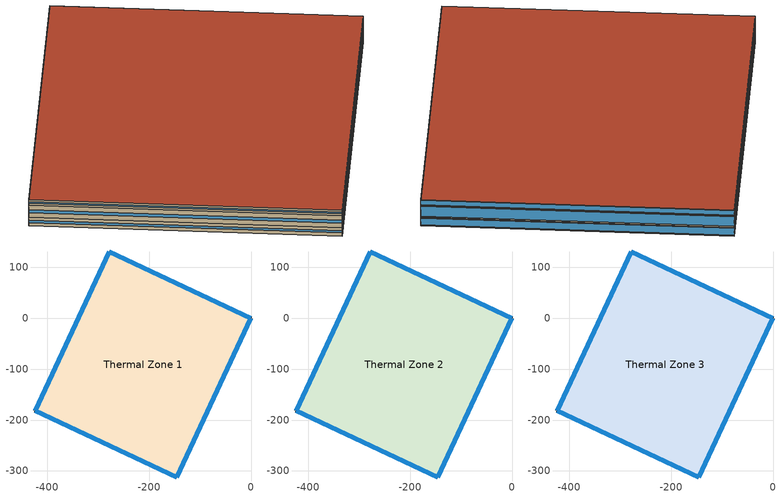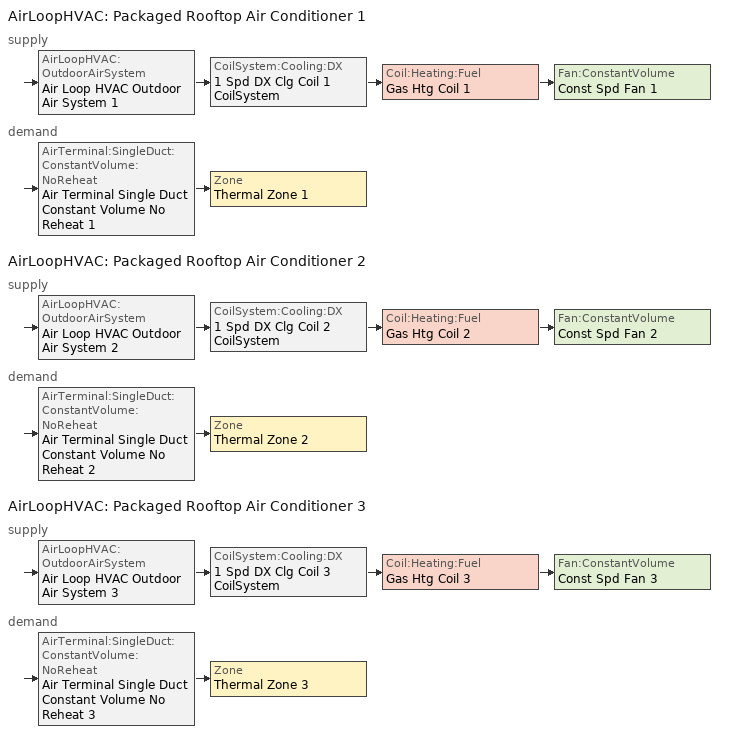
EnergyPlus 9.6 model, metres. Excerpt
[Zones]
Thermal Zone 1
 floor ground (ExtSlabCarpet): 0,0 -145.44,-311.9 -423.88,-182.06 -278.44,129.84 z0
 wall outside (Ext Wall): -423.88,-182.06 -145.44,-311.9 0,0 -278.44,129.84 -423.88,-182.06 z0:9.9
 window (Ext Window): -423.87,-182.06 -145.45,-311.89 z3.61:6.29; -0.01,0 -278.43,129.83 z0.99:8.91; -145.44,-311.89 0,-0.01 z3.32:6.58; -278.44,129.83 -423.87,-182.05 z3.56:6.34
Thermal Zone 2
 floor to Thermal Zone 1 (Interior Floor): 0,0 -145.44,-311.9 -423.88,-182.06 -278.44,129.84 z9.9
 wall outside (Ext Wall): -423.88,-182.06 -145.44,-311.9 0,0 -278.44,129.84 -423.88,-182.06 z9.9:23.92
 window (Ext Window): -423.87,-182.06 -145.45,-311.89 z15.02:18.8; -0.01,0 -278.43,129.83 z11.3:22.52; -145.44,-311.89 0,-0.01 z14.6:19.22; -278.44,129.83 -423.87,-182.05 z14.95:18.87
Thermal Zone 3
 floor to Thermal Zone 2 (Interior Floor): 0,0 -145.44,-311.9 -423.88,-182.06 -278.44,129.84 z23.92
 wall outside (Ext Wall): -423.88,-182.06 -145.44,-311.9 0,0 -278.44,129.84 -423.88,-182.06 z23.92:30.23
 window (Ext Window): -423.87,-182.06 -145.45,-311.89 z26.22:27.93; -0.01,0 -278.43,129.83 z24.55:29.6; -145.44,-311.89 0,-0.01 z26.03:28.12; -278.44,129.83 -423.87,-182.05 z26.19:27.96
 roof outside (Ext Roof): -278.44,129.84 -423.88,-182.06 -145.44,-311.9 0,0 z30.23
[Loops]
AirLoopHVAC 'Packaged Rooftop Air Conditioner 1'
 supply: AirLoopHVAC:OutdoorAirSystem 'Air Loop HVAC Outdoor Air System 1' > CoilSystem:Cooling:DX '1 Spd DX Clg Coil 1 CoilSystem' > Coil:Heating:Fuel 'Gas Htg Coil 1' > Fan:ConstantVolume 'Const Spd Fan 1'
 demand: AirTerminal:SingleDuct:ConstantVolume:NoReheat 'Air Terminal Single Duct Constant Volume No Reheat 1' > Zone 'Thermal Zone 1'
AirLoopHVAC 'Packaged Rooftop Air Conditioner 2'
 supply: AirLoopHVAC:OutdoorAirSystem 'Air Loop HVAC Outdoor Air System 2' > CoilSystem:Cooling:DX '1 Spd DX Clg Coil 2 CoilSystem' > Coil:Heating:Fuel 'Gas Htg Coil 2' > Fan:ConstantVolume 'Const Spd Fan 2'
 demand: AirTerminal:SingleDuct:ConstantVolume:NoReheat 'Air Terminal Single Duct Constant Volume No Reheat 2' > Zone 'Thermal Zone 2'
AirLoopHVAC 'Packaged Rooftop Air Conditioner 3'
 supply: AirLoopHVAC:OutdoorAirSystem 'Air Loop HVAC Outdoor Air System 3' > CoilSystem:Cooling:DX '1 Spd DX Clg Coil 3 CoilSystem' > Coil:Heating:Fuel 'Gas Htg Coil 3' > Fan:ConstantVolume 'Const Spd Fan 3'
 demand: AirTerminal:SingleDuct:ConstantVolume:NoReheat 'Air Terminal Single Duct Constant Volume No Reheat 3' > Zone 'Thermal Zone 3'
[Building]
Building 1: North Axis {deg}=-0
[Site:Location]
Washington Dc Dulles IntL Ar: Latitude {deg}=38.98; Longitude {deg}=-77.47; Time Zone {hr}=-5; Elevation {m}=82
[SizingPeriod:DesignDay] Month=7; Day of Month=21; Day Type=SummerDesignDay; Daily Dry-Bulb Temperature Range {deltaC}=14.4; Dry-Bulb Temperature Range Modifier Type=DefaultMultipliers; Barometric Pressure {Pa}=86790; Wind Speed {m/s}=5; Wind Direction {deg}=340; Rain Indicator=No; Snow Indicator=No; Daylight Saving Time Indicator=No; Solar Model Indicator=ASHRAETau; ASHRAE Clear Sky Optical Depth for Beam Irradiance (taub)=0.339; ASHRAE Clear Sky Optical Depth for Diffuse Irradiance (taud)=2.366; Begin Environment Reset Mode=FullResetAtBeginEnvironment
Name | Maximum Dry-Bulb Temperature {C} | Humidity Condition Type | Wetbulb or DewPoint at Maximum Dry-Bulb {C} | Enthalpy at Maximum Dry-Bulb {J/kg}
SALT-LAKE-CITY-IAP Ann Clg .4% Condns DB=>MWB | 36.5 | Wetbulb | 17.1
SALT-LAKE-CITY-IAP Ann Clg .4% Condns DP=>MDB | 22.5 | Dewpoint | 15.6
SALT-LAKE-CITY-IAP Ann Clg .4% Condns Enth=>MDB | 30.8 | Enthalpy |  | 59300
SALT-LAKE-CITY-IAP Ann Clg .4% Condns WB=>MDB | 31.2 | Wetbulb | 19
[Material] Thermal Absorptance=0.9
Name | Roughness | Thickness m | Conductivity W/m-K | Density kg/m3 | Specific Heat J/kg-K | Solar Absorptance | Visible Absorptance
wall concrete | MediumRough | 0.398 | 0.5 | 2243 | 837 | 0.65 | 0.65
roof concrete | MediumRough | 0.401 | 0.5 | 2243 | 837 | 0.65 | 0.65
Wall Insulation [37] | MediumRough | 0.0681 | 0.0432 | 91 | 837 | 0.5 | 0.5
Roof Insulation [25] | MediumRough | 0.263 | 0.049 | 265 | 836.8 | 0.7 | 0.7
F16 Acoustic tile | MediumSmooth | 0.0191 | 0.06 | 368 | 590 | 0.3 | 0.3
M11 100mm lightweight concrete | MediumRough | 0.1016 | 0.53 | 1280 | 840 | 0.5 | 0.5
MAT-CC05 4 HW CONCRETE | Rough | 0.1016 | 1.311 | 2240 | 836.8 | 0.85 | 0.85
[Material:AirGap]
F05 Ceiling air space resistance: Thermal Resistance m2-K/W=0.18
[Material:NoMass]
CP02 CARPET PAD: Roughness=Smooth; Thermal Resistance m2-K/W=0.1; Thermal Absorptance=0.9; Solar Absorptance=0.8; Visible Absorptance=0.8
[WindowMaterial:SimpleGlazingSystem]
Window Material Simple Glazing System: U-Factor W/m2-K=1.51; Solar Heat Gain Coefficient=0.25
[Construction]
Ext Roof: roof concrete, Roof Insulation [25]
Ext Wall: wall concrete, Wall Insulation [37]
Ext Window: Window Material Simple Glazing System
ExtSlabCarpet: MAT-CC05 4 HW CONCRETE, CP02 CARPET PAD
Interior Floor: F16 Acoustic tile, F05 Ceiling air space resistance, M11 100mm lightweight concrete
[Zone]
Thermal Zone 1: 205, 0, 0, 0, , 1, , , , , , Yes
Thermal Zone 2: 205, 0, 0, 9.9, , 1, , , , , , Yes
Thermal Zone 3: 205, 0, 0, 23.92, , 1, , , , , , Yes
[Controller:MechanicalVentilation] Availability Schedule=Always On Discrete; Demand Controlled Ventilation=No; System Outdoor Air Method=ZoneSum
Name | Zone or ZoneList Name 1 | Design Specification Outdoor Air Object Name 1
Controller Mechanical Ventilation 1 | Thermal Zone 1 | Ventilation 1
Controller Mechanical Ventilation 2 | Thermal Zone 2 | Ventilation 2
Controller Mechanical Ventilation 3 | Thermal Zone 3 | Ventilation 3
[AirLoopHVAC] Design Supply Air Flow Rate m3/s=AutoSize; Design Return Air Flow Fraction of Supply Air Flow=1
Packaged Rooftop Air Conditioner 1; Packaged Rooftop Air Conditioner 2; Packaged Rooftop Air Conditioner 3
[Sizing:System] Type of Load to Size On=Sensible; Design Outdoor Air Flow Rate m3/s=Autosize; Central Heating Maximum System Air Flow Ratio=0.3; Preheat Design Temperature C=7; Preheat Design Humidity Ratio kgWater/kgDryAir=0.008; Precool Design Temperature C=12.8; Precool Design Humidity Ratio kgWater/kgDryAir=0.008; Type of Zone Sum to Use=NonCoincident; 100% Outdoor Air in Cooling=Yes; 100% Outdoor Air in Heating=Yes; Central Cooling Design Supply Air Humidity Ratio kgWater/kgDryAir=0.0085; Central Heating Design Supply Air Humidity Ratio kgWater/kgDryAir=0.008; Cooling Supply Air Flow Rate Method=DesignDay; Cooling Supply Air Flow Rate m3/s=0; Cooling Supply Air Flow Rate Per Floor Area m3/s-m2=0.00996765; Cooling Fraction of Autosized Cooling Supply Air Flow Rate=1; Cooling Supply Air Flow Rate Per Unit Cooling Capacity m3/s-W=3.94755e-05; Heating Supply Air Flow Rate Method=DesignDay; Heating Supply Air Flow Rate m3/s=0; Heating Supply Air Flow Rate Per Floor Area m3/s-m2=0.00996765; Heating Fraction of Autosized Heating Supply Air Flow Rate=1; Heating Fraction of Autosized Cooling Supply Air Flow Rate=1; Heating Supply Air Flow Rate Per Unit Heating Capacity m3/s-W=3.15882e-05; System Outdoor Air Method=ZoneSum; Zone Maximum Outdoor Air Fraction dimensionless=1; Cooling Design Capacity Method=CoolingDesignCapacity; Cooling Design Capacity W=Autosize; Cooling Design Capacity Per Floor Area W/m2=234.7; Fraction of Autosized Cooling Design Capacity=1; Heating Design Capacity Method=HeatingDesignCapacity; Heating Design Capacity W=Autosize; Heating Design Capacity Per Floor Area W/m2=157; Fraction of Autosized Heating Design Capacity=1; Central Cooling Capacity Control Method=OnOff; Occupant Diversity=Autosize
Name | Central Cooling Design Supply Air Temperature C | Central Heating Design Supply Air Temperature C
Packaged Rooftop Air Conditioner 1 | 13.2 | 47.5
Packaged Rooftop Air Conditioner 2 | 18.7 | 41.9
Packaged Rooftop Air Conditioner 3 | 13 | 54.4
[AvailabilityManager:Scheduled] Schedule=Always On Discrete
Packaged Rooftop Air Conditioner 1 Availability Manager; Air Loop HVAC Outdoor Air System 1 Availability Manager; Packaged Rooftop Air Conditioner 2 Availability Manager; Air Loop HVAC Outdoor Air System 2 Availability Manager; Packaged Rooftop Air Conditioner 3 Availability Manager; Air Loop HVAC Outdoor Air System 3 Availability Manager
[Controller:OutdoorAir] Minimum Outdoor Air Flow Rate m3/s=0; Maximum Outdoor Air Flow Rate m3/s=Autosize; Economizer Control Action Type=ModulateFlow; Economizer Maximum Limit Dry-Bulb Temperature C=28; Economizer Maximum Limit Enthalpy J/kg=64000; Economizer Minimum Limit Dry-Bulb Temperature C=-100; Lockout Type=NoLockout; Minimum Limit Type=FixedMinimum; High Humidity Control=No; Control High Indoor Humidity Based on Outdoor Humidity Ratio=Yes; Heat Recovery Bypass Control Type=BypassWhenWithinEconomizerLimits
Name | Economizer Control Type | Mechanical Ventilation Controller
Controller Outdoor Air 1 | DifferentialEnthalpy | Controller Mechanical Ventilation 1
Controller Outdoor Air 2 | DifferentialEnthalpy | Controller Mechanical Ventilation 2
Controller Outdoor Air 3 | DifferentialDryBulb | Controller Mechanical Ventilation 3
[SetpointManager:MixedAir] Control Variable=Temperature
Name | Setpoint Node or NodeList
Node Air Deck Mixed 1 OS Default SPM | Node Air Deck Mixed 1
Node Air Deck Cooling 1 OS Default SPM | Node Air Deck Cooling 1
Node Air Deck Heating 1 OS Default SPM | Node Air Deck Heating 1
Node Air Deck Mixed 2 OS Default SPM | Node Air Deck Mixed 2
Node Air Deck Cooling 2 OS Default SPM | Node Air Deck Cooling 2
Node Air Deck Heating 2 OS Default SPM | Node Air Deck Heating 2
Node Air Deck Mixed 3 OS Default SPM | Node Air Deck Mixed 3
Node Air Deck Cooling 3 OS Default SPM | Node Air Deck Cooling 3
Node Air Deck Heating 3 OS Default SPM | Node Air Deck Heating 3
[CoilSystem:Cooling:DX] Availability Schedule=Always On Discrete hvac_library
Name | Cooling Coil
1 Spd DX Clg Coil 1 CoilSystem | 1 Spd DX Clg Coil 1
1 Spd DX Clg Coil 2 CoilSystem | 1 Spd DX Clg Coil 2
1 Spd DX Clg Coil 3 CoilSystem | 1 Spd DX Clg Coil 3
[Coil:Cooling:DX:SingleSpeed] Availability Schedule=Always On Discrete hvac_library; Gross Rated Total Cooling Capacity W=Autosize; Gross Rated Sensible Heat Ratio=Autosize; Rated Air Flow Rate m3/s=Autosize; Rated Evaporator Fan Power Per Volume Flow Rate W/(m3/s)=773.3; Total Cooling Capacity Function of Temperature Curve=OS:Curve:Biquadratic 1; Total Cooling Capacity Function of Flow Fraction Curve=OS:Curve:Quadratic 1; Energy Input Ratio Function of Temperature Curve=OS:Curve:Biquadratic 2; Energy Input Ratio Function of Flow Fraction Curve=OS:Curve:Quadratic 2; Part Load Fraction Correlation Curve=OS:Curve:Quadratic 3; Minimum Outdoor Dry-Bulb Temperature for Compressor Operation C=-25; Condenser Type=AirCooled; Evaporative Condenser Effectiveness=0; Evaporative Condenser Air Flow Rate m3/s=Autosize; Evaporative Condenser Pump Rated Power Consumption W=Autosize; Crankcase Heater Capacity W=0; Maximum Outdoor Dry-Bulb Temperature for Crankcase Heater Operation C=0; Basin Heater Capacity W/K=0; Basin Heater Setpoint Temperature C=10
Name | Gross Rated Cooling COP W/W
1 Spd DX Clg Coil 1 | 3.61
1 Spd DX Clg Coil 2 | 3.55
1 Spd DX Clg Coil 3 | 4.22
[Coil:Heating:Fuel] Availability Schedule=Always On Discrete hvac_library; Parasitic Electric Load W=0; Parasitic Fuel Load W=0
Name | Fuel Type | Burner Efficiency | Nominal Capacity W
Gas Htg Coil 1 | Coal | 0.84 | 4599
Gas Htg Coil 2 | Coal | 0.82 | 49254
Gas Htg Coil 3 | NaturalGas | 0.72 | Autosize
[Fan:ConstantVolume] Availability Schedule=Always On Discrete; Motor Efficiency=0.9; Motor In Airstream Fraction=1
Name | Fan Total Efficiency | Pressure Rise Pa | Maximum Flow Rate m3/s
Const Spd Fan 1 | 0.62 | 862 | Autosize
Const Spd Fan 2 | 0.85 | 346 | 138.49
Const Spd Fan 3 | 0.87 | 1707 | 89.2
[SetpointManager:Scheduled] Control Variable=Temperature
Name | Schedule | Setpoint Node or NodeList
Setpoint Manager Scheduled Air Duck 1 | Deck_Temperature 1 | Node Air Deck Supply 1
Setpoint Manager Scheduled Air Duck 2 | Deck_Temperature 2 | Node Air Deck Supply 2
Setpoint Manager Scheduled Air Duck 3 | Deck_Temperature 3 | Node Air Deck Supply 3
[ZoneControl:Thermostat] Temperature Difference Between Cutout And Setpoint deltaC=0
Name | Zone or ZoneList | Control Type Schedule | Control 1
Thermal Zone 1 Thermostat | Thermal Zone 1 | Thermal Zone 1 Thermostat Schedule | Thermostat Setpoint Dual Setpoint 1
Thermal Zone 2 Thermostat | Thermal Zone 2 | Thermal Zone 2 Thermostat Schedule | Thermostat Setpoint Dual Setpoint 2
Thermal Zone 3 Thermostat | Thermal Zone 3 | Thermal Zone 3 Thermostat Schedule | Thermostat Setpoint Dual Setpoint 3
[ThermostatSetpoint:DualSetpoint]
Name | Heating Setpoint Temperature Schedule | Cooling Setpoint Temperature Schedule
Thermostat Setpoint Dual Setpoint 1 | HtgSetp 1 | ClgSetp 1
Thermostat Setpoint Dual Setpoint 2 | HtgSetp 2 | ClgSetp 2
Thermostat Setpoint Dual Setpoint 3 | HtgSetp 3 | ClgSetp 3
[AirTerminal:SingleDuct:ConstantVolume:NoReheat] Availability Schedule=Always On Discrete; Maximum Air Flow Rate m3/s=AutoSize
Air Terminal Single Duct Constant Volume No Reheat 1; Air Terminal Single Duct Constant Volume No Reheat 2; Air Terminal Single Duct Constant Volume No Reheat 3
[Zone equipment]
Thermal Zone 1: Air Terminal Single Duct Constant Volume No Reheat 1
Thermal Zone 2: Air Terminal Single Duct Constant Volume No Reheat 2
Thermal Zone 3: Air Terminal Single Duct Constant Volume No Reheat 3
[Sizing:Zone] Zone Cooling Design Supply Air Temperature Input Method=SupplyAirTemperature; Zone Cooling Design Supply Air Temperature Difference deltaC=11.11; Zone Heating Design Supply Air Temperature Input Method=SupplyAirTemperature; Zone Heating Design Supply Air Temperature Difference deltaC=11.11; Zone Cooling Design Supply Air Humidity Ratio kgWater/kgDryAir=0.0085; Zone Heating Design Supply Air Humidity Ratio kgWater/kgDryAir=0.008; Cooling Design Air Flow Method=DesignDay; Cooling Design Air Flow Rate m3/s=0; Cooling Minimum Air Flow per Zone Floor Area m3/s-m2=0.000762; Cooling Minimum Air Flow m3/s=0; Cooling Minimum Air Flow Fraction=0; Heating Design Air Flow Method=DesignDay; Heating Design Air Flow Rate m3/s=0; Heating Maximum Air Flow per Zone Floor Area m3/s-m2=0.002032; Heating Maximum Air Flow m3/s=0.141576; Heating Maximum Air Flow Fraction=0.3; Account for Dedicated Outdoor Air System=No
Name | Zone Cooling Design Supply Air Temperature C | Zone Heating Design Supply Air Temperature C | Design Specification Outdoor Air Object
Thermal Zone 1 | 13.2 | 47.5 | Ventilation 1
Thermal Zone 2 | 18.7 | 41.9 | Ventilation 2
Thermal Zone 3 | 13 | 54.4 | Ventilation 3
[DesignSpecification:OutdoorAir] Outdoor Air Method=Sum; Outdoor Air Flow per Person m3/s-person=0; Outdoor Air Flow per Zone Floor Area m3/s-m2=0; Outdoor Air Flow per Zone m3/s=0
Name | Outdoor Air Flow Air Changes per Hour 1/hr
Ventilation 1 | 3.01
Ventilation 2 | 1.46
Ventilation 3 | 0.79
[Schedule:Day:Interval]
HtgSetp Summer Design Day 1; HtgSetp Summer Design Day 2; HtgSetp Summer Design Day 3: No, 24:00, 15.6
HtgSetp Winter Design Day 1; HtgSetp Winter Design Day 2; HtgSetp Winter Design Day 3: No, 24:00, 21
ClgSetp Summer Design Day 1; ClgSetp Summer Design Day 2; ClgSetp Summer Design Day 3: No, 06:00, 26.7, 22:00, 24, 24:00, 26.7
ClgSetp Winter Design Day 1; ClgSetp Winter Design Day 2; ClgSetp Winter Design Day 3: No, 24:00, 26.7
ClgSetp Default Schedule 1: Temperature 37, No, 01:00, 28.3, 02:00, 28.3, 03:00, 28.3, 04:00, 28.3, 05:00, 28.3, 06:00, 28.3, 07:00, 28.3, 08:00, 28.3, 09:00, 26.2, 10:00, 26.2, 11:00, 26.2, 12:00, 26.2, 13:00, 26.2, 14:00, 26.2, 15:00, 26.2, 16:00, 26.2, 17:00, 26.2, 18:00, 26.2, 19:00, 28.3, 20:00, 28.3, 21:00, 28.3, 22:00, 28.3, 23:00, 28.3, 24:00, 28.3
HtgSetp Default Schedule 1: Temperature 36, No, 01:00, 22.1, 02:00, 22.1, 03:00, 22.1, 04:00, 22.1, 05:00, 22.1, 06:00, 22.1, 07:00, 22.1, 08:00, 22.1, 09:00, 20.3, 10:00, 20.3, 11:00, 20.3, 12:00, 20.3, 13:00, 20.3, 14:00, 20.3, 15:00, 20.3, 16:00, 20.3, 17:00, 20.3, 18:00, 20.3, 19:00, 22.1, 20:00, 22.1, 21:00, 22.1, 22:00, 22.1, 23:00, 22.1, 24:00, 22.1
ClgSetp Default Schedule 2: Temperature 37, No, 01:00, 28.4, 02:00, 28.4, 03:00, 28.4, 04:00, 28.4, 05:00, 28.4, 06:00, 28.4, 07:00, 28.4, 08:00, 28.4, 09:00, 24.2, 10:00, 24.2, 11:00, 24.2, 12:00, 24.2, 13:00, 24.2, 14:00, 24.2, 15:00, 28.4, 16:00, 28.4, 17:00, 28.4, 18:00, 28.4, 19:00, 28.4, 20:00, 28.4, 21:00, 28.4, 22:00, 28.4, 23:00, 28.4, 24:00, 28.4
HtgSetp Default Schedule 2: Temperature 36, No, 01:00, 23.1, 02:00, 23.1, 03:00, 23.1, 04:00, 23.1, 05:00, 23.1, 06:00, 23.1, 07:00, 23.1, 08:00, 23.1, 09:00, 21.9, 10:00, 21.9, 11:00, 21.9, 12:00, 21.9, 13:00, 21.9, 14:00, 21.9, 15:00, 23.1, 16:00, 23.1, 17:00, 23.1, 18:00, 23.1, 19:00, 23.1, 20:00, 23.1, 21:00, 23.1, 22:00, 23.1, 23:00, 23.1, 24:00, 23.1
ClgSetp Default Schedule 3: Temperature 37, No, 01:00, 28.7, 02:00, 28.7, 03:00, 28.7, 04:00, 28.7, 05:00, 28.7, 06:00, 28.7, 07:00, 25.7, 08:00, 25.7, 09:00, 25.7, 10:00, 25.7, 11:00, 25.7, 12:00, 25.7, 13:00, 25.7, 14:00, 25.7, 15:00, 25.7, 16:00, 25.7, 17:00, 25.7, 18:00, 25.7, 19:00, 25.7, 20:00, 25.7, 21:00, 28.7, 22:00, 28.7, 23:00, 28.7, 24:00, 28.7
HtgSetp Default Schedule 3: Temperature 36, No, 01:00, 22.2, 02:00, 22.2, 03:00, 22.2, 04:00, 22.2, 05:00, 22.2, 06:00, 22.2, 07:00, 19, 08:00, 19, 09:00, 19, 10:00, 19, 11:00, 19, 12:00, 19, 13:00, 19, 14:00, 19, 15:00, 19, 16:00, 19, 17:00, 19, 18:00, 19, 19:00, 19, 20:00, 19, 21:00, 22.2, 22:00, 22.2, 23:00, 22.2, 24:00, 22.2
Deck_Temperature_Default 1; Deck_Temperature_Summer_Design_Day 1; Deck_Temperature_Winter_Design_Day 1: No, 24:00, 13.2
Deck_Temperature_Default 2; Deck_Temperature_Summer_Design_Day 2; Deck_Temperature_Winter_Design_Day 2: No, 24:00, 18.7
Deck_Temperature_Default 3; Deck_Temperature_Summer_Design_Day 3; Deck_Temperature_Winter_Design_Day 3: No, 24:00, 13
[Schedule:Week:Daily]
HtgSetp 1 Week Rule - Jan1-Dec31: HtgSetp Default Schedule 1, HtgSetp Default Schedule 1, HtgSetp Default Schedule 1, HtgSetp Default Schedule 1, HtgSetp Default Schedule 1, HtgSetp Default Schedule 1, HtgSetp Default Schedule 1, HtgSetp Default Schedule 1, HtgSetp Summer Design Day 1, HtgSetp Winter Design Day 1, HtgSetp Default Schedule 1, HtgSetp Default Schedule 1
ClgSetp 1 Week Rule - Jan1-Dec31: ClgSetp Default Schedule 1, ClgSetp Default Schedule 1, ClgSetp Default Schedule 1, ClgSetp Default Schedule 1, ClgSetp Default Schedule 1, ClgSetp Default Schedule 1, ClgSetp Default Schedule 1, ClgSetp Default Schedule 1, ClgSetp Summer Design Day 1, ClgSetp Winter Design Day 1, ClgSetp Default Schedule 1, ClgSetp Default Schedule 1
HtgSetp 2 Week Rule - Jan1-Dec31: HtgSetp Default Schedule 2, HtgSetp Default Schedule 2, HtgSetp Default Schedule 2, HtgSetp Default Schedule 2, HtgSetp Default Schedule 2, HtgSetp Default Schedule 2, HtgSetp Default Schedule 2, HtgSetp Default Schedule 2, HtgSetp Summer Design Day 2, HtgSetp Winter Design Day 2, HtgSetp Default Schedule 2, HtgSetp Default Schedule 2
ClgSetp 2 Week Rule - Jan1-Dec31: ClgSetp Default Schedule 2, ClgSetp Default Schedule 2, ClgSetp Default Schedule 2, ClgSetp Default Schedule 2, ClgSetp Default Schedule 2, ClgSetp Default Schedule 2, ClgSetp Default Schedule 2, ClgSetp Default Schedule 2, ClgSetp Summer Design Day 2, ClgSetp Winter Design Day 2, ClgSetp Default Schedule 2, ClgSetp Default Schedule 2
HtgSetp 3 Week Rule - Jan1-Dec31: HtgSetp Default Schedule 3, HtgSetp Default Schedule 3, HtgSetp Default Schedule 3, HtgSetp Default Schedule 3, HtgSetp Default Schedule 3, HtgSetp Default Schedule 3, HtgSetp Default Schedule 3, HtgSetp Default Schedule 3, HtgSetp Summer Design Day 3, HtgSetp Winter Design Day 3, HtgSetp Default Schedule 3, HtgSetp Default Schedule 3
ClgSetp 3 Week Rule - Jan1-Dec31: ClgSetp Default Schedule 3, ClgSetp Default Schedule 3, ClgSetp Default Schedule 3, ClgSetp Default Schedule 3, ClgSetp Default Schedule 3, ClgSetp Default Schedule 3, ClgSetp Default Schedule 3, ClgSetp Default Schedule 3, ClgSetp Summer Design Day 3, ClgSetp Winter Design Day 3, ClgSetp Default Schedule 3, ClgSetp Default Schedule 3
Deck_Temperature 1 Week Rule - Jan1-Dec31: Deck_Temperature_Default 1, Deck_Temperature_Default 1, Deck_Temperature_Default 1, Deck_Temperature_Default 1, Deck_Temperature_Default 1, Deck_Temperature_Default 1, Deck_Temperature_Default 1, Deck_Temperature_Default 1, Deck_Temperature_Summer_Design_Day 1, Deck_Temperature_Winter_Design_Day 1, Deck_Temperature_Default 1, Deck_Temperature_Default 1
Deck_Temperature 2 Week Rule - Jan1-Dec31: Deck_Temperature_Default 2, Deck_Temperature_Default 2, Deck_Temperature_Default 2, Deck_Temperature_Default 2, Deck_Temperature_Default 2, Deck_Temperature_Default 2, Deck_Temperature_Default 2, Deck_Temperature_Default 2, Deck_Temperature_Summer_Design_Day 2, Deck_Temperature_Winter_Design_Day 2, Deck_Temperature_Default 2, Deck_Temperature_Default 2
Deck_Temperature 3 Week Rule - Jan1-Dec31: Deck_Temperature_Default 3, Deck_Temperature_Default 3, Deck_Temperature_Default 3, Deck_Temperature_Default 3, Deck_Temperature_Default 3, Deck_Temperature_Default 3, Deck_Temperature_Default 3, Deck_Temperature_Default 3, Deck_Temperature_Summer_Design_Day 3, Deck_Temperature_Winter_Design_Day 3, Deck_Temperature_Default 3, Deck_Temperature_Default 3
[Schedule:Year]
HtgSetp 1: HtgSetp 1 Week Rule - Jan1-Dec31, 1, 1, 12, 31
ClgSetp 1: ClgSetp 1 Week Rule - Jan1-Dec31, 1, 1, 12, 31
HtgSetp 2: HtgSetp 2 Week Rule - Jan1-Dec31, 1, 1, 12, 31
ClgSetp 2: ClgSetp 2 Week Rule - Jan1-Dec31, 1, 1, 12, 31
HtgSetp 3: HtgSetp 3 Week Rule - Jan1-Dec31, 1, 1, 12, 31
ClgSetp 3: ClgSetp 3 Week Rule - Jan1-Dec31, 1, 1, 12, 31
Deck_Temperature 1: Deck_Temperature 1 Week Rule - Jan1-Dec31, 1, 1, 12, 31
Deck_Temperature 2: Deck_Temperature 2 Week Rule - Jan1-Dec31, 1, 1, 12, 31
Deck_Temperature 3: Deck_Temperature 3 Week Rule - Jan1-Dec31, 1, 1, 12, 31
[Schedule:Compact]
Thermal Zone 1 Thermostat Schedule; Thermal Zone 2 Thermostat Schedule; Thermal Zone 3 Thermostat Schedule: Through: 12/31, For: AllDays, Until: 24:00, 4
[Curve:Biquadratic] Minimum Value of x=17; Maximum Value of x=22; Minimum Value of y=13; Maximum Value of y=46
Name | Coefficient1 Constant | Coefficient2 x | Coefficient3 x**2 | Coefficient4 y | Coefficient5 y**2 | Coefficient6 x*y
OS:Curve:Biquadratic 1 | 0.42415 | 0.04426 | -0.00042 | 0.00333 | -8e-05 | -0.00021
OS:Curve:Biquadratic 2 | 1.23649 | -0.02431 | 0.00057 | -0.01434 | 0.00063 | -0.00038
[Curve:Quadratic]
Name | Coefficient1 Constant | Coefficient2 x | Coefficient3 x**2 | Minimum Value of x | Maximum Value of x
OS:Curve:Quadratic 1 | 0.77136 | 0.34053 | -0.11088 | 0.75918 | 1.13877
OS:Curve:Quadratic 2 | 1.2055 | -0.32953 | 0.12308 | 0.75918 | 1.13877
OS:Curve:Quadratic 3 | 0.771 | 0.229 | 0 | 0 | 1
[Schedule:Constant]
Always On Discrete; Always On Discrete hvac_library: 1
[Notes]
wall material
roof material
